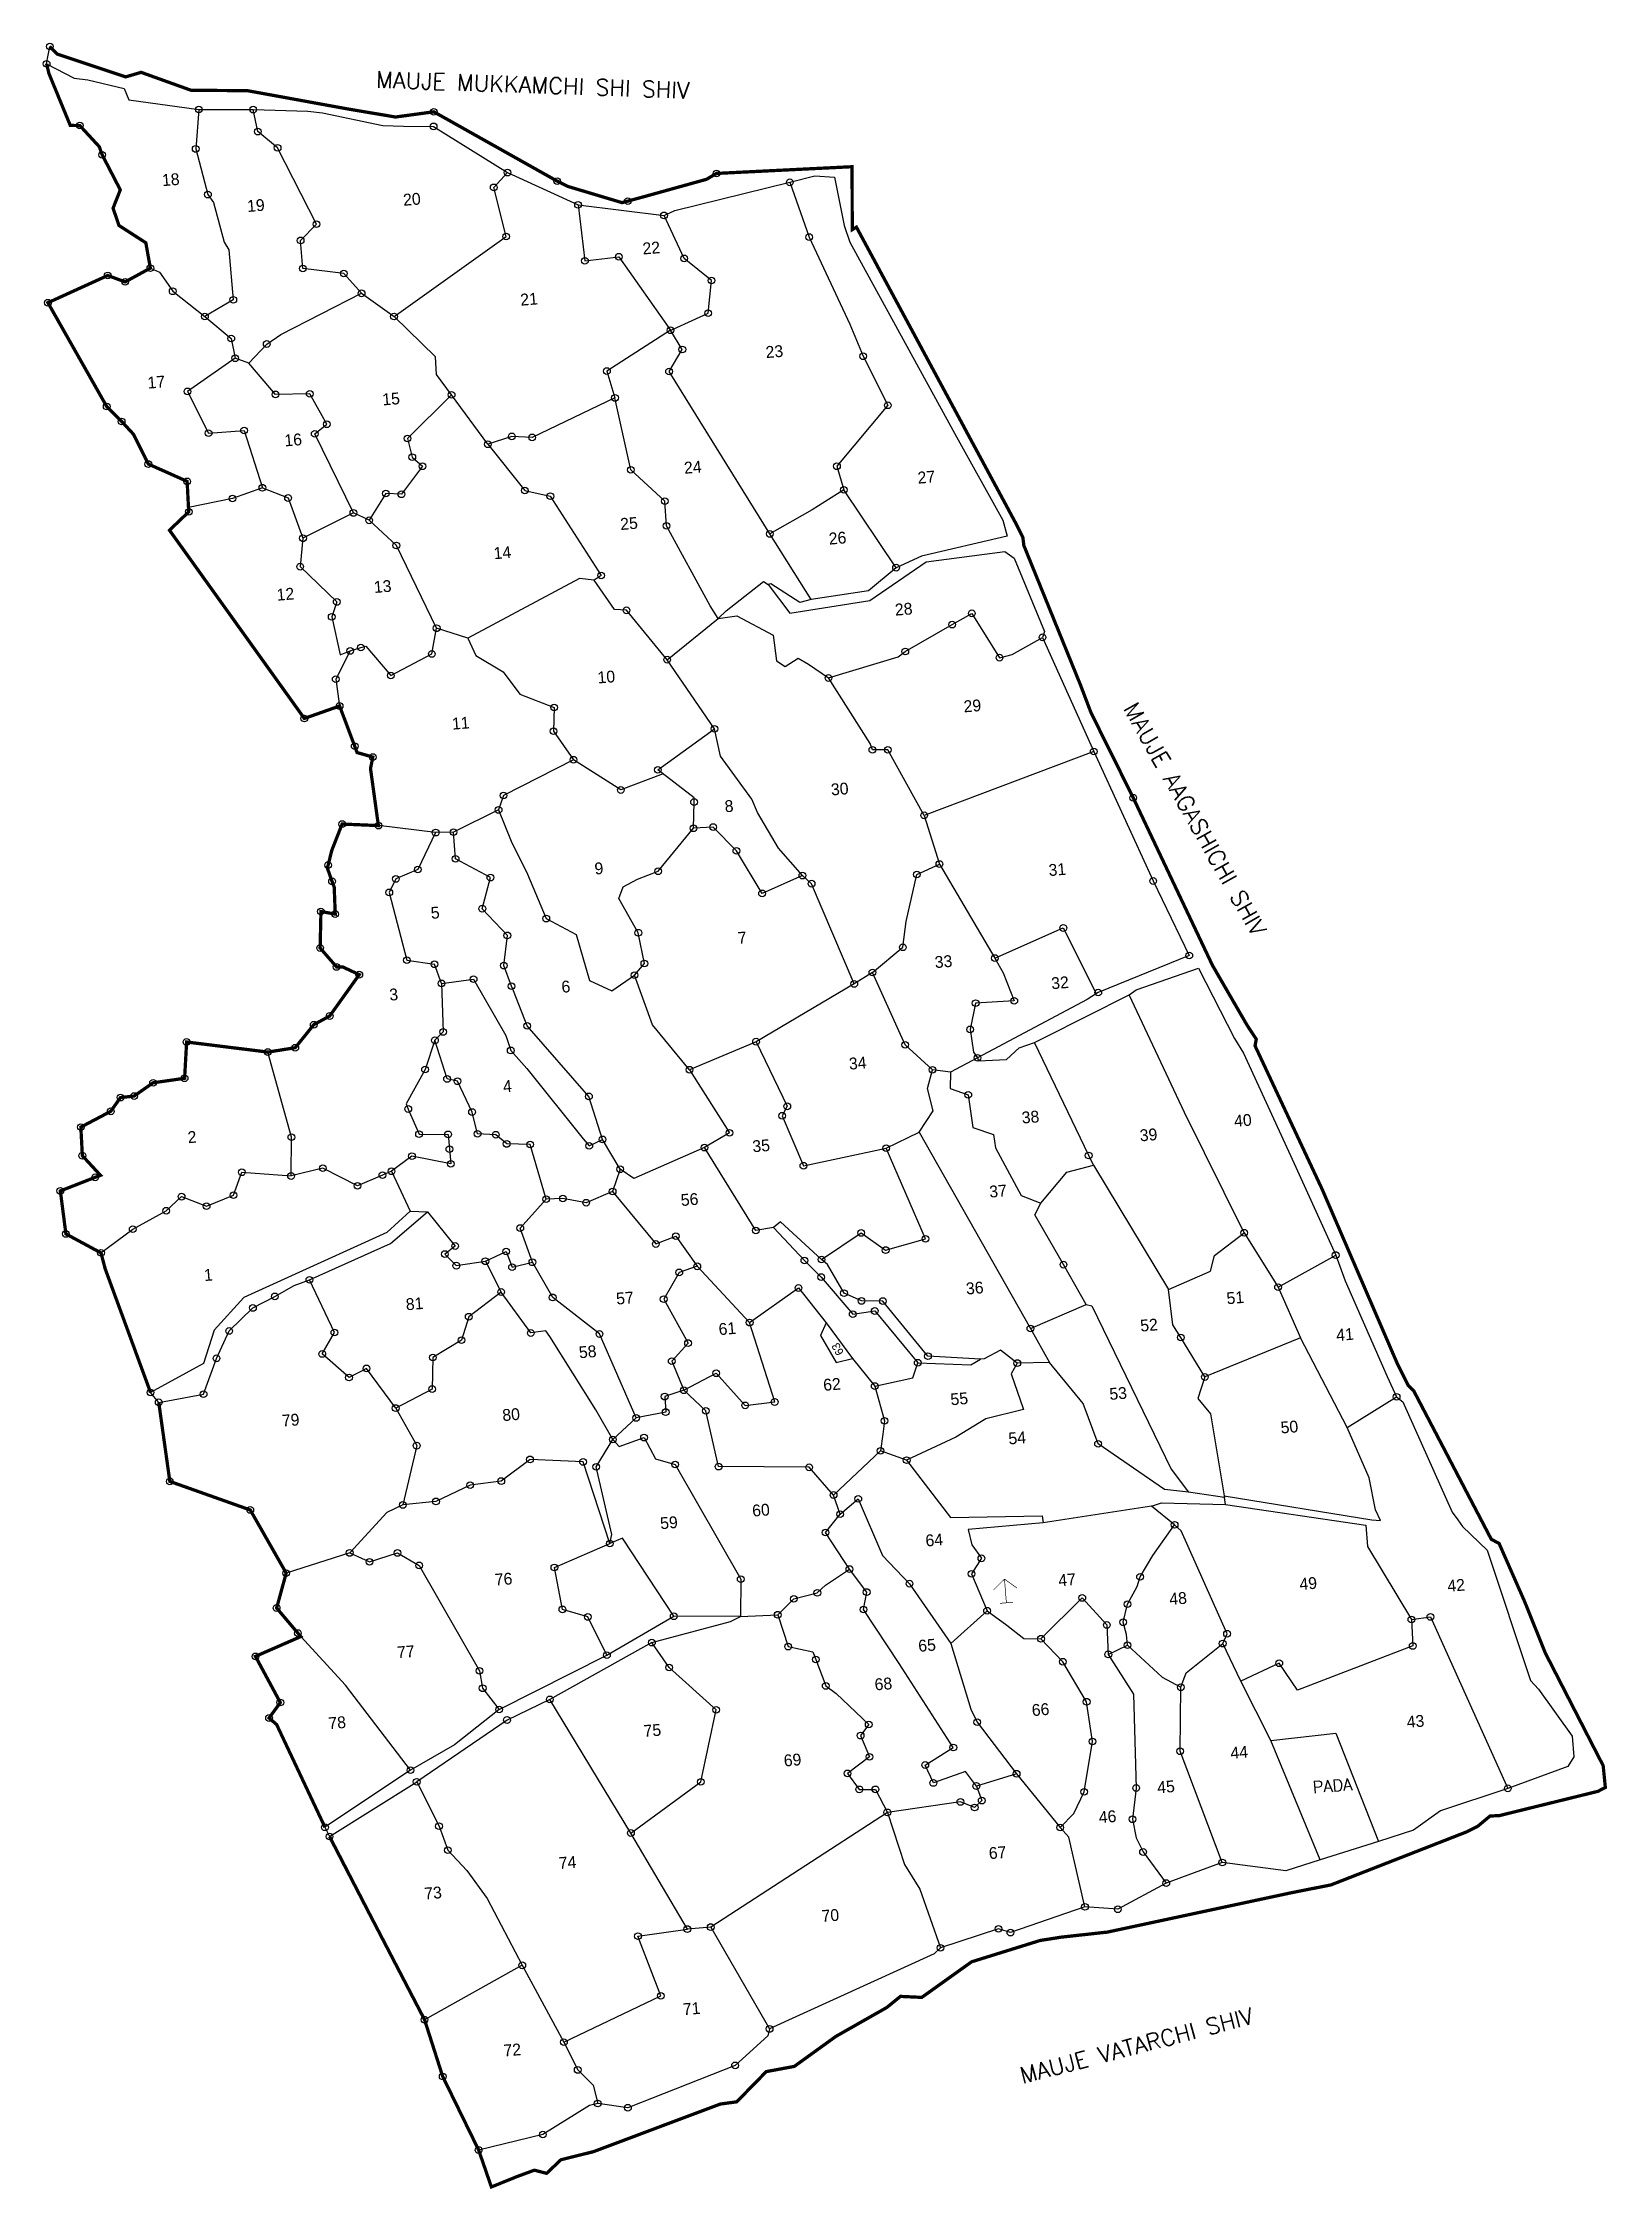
# Model space of a CAD drawing. Header units: metres. Extents: x 264622 to 265554, y 2151894 to 2153172.
import ezdxf

# ---------------------------------------------------------------- set-up
doc = ezdxf.new("R2010")
doc.units = ezdxf.units.M
doc.header["$LTSCALE"] = 0.3
for name, color, linetype in [('OFF', 1, 'Continuous'), ('POLY_PARCEL', 6, 'Continuous'), ('POLY_ROAD', 30, 'Continuous'), ('SYM_STONE', 1, 'Continuous'), ('SYM_TREE', 1, 'Continuous'), ('TEXT_MAPIN', 7, 'Continuous'), ('TEXT_MAPOUT', 7, 'Continuous'), ('TEXT_PARCEL', 7, 'Continuous'), ('V_BOUND_LINE', 7, 'Continuous')]:
    doc.layers.add(name, color=color, linetype=linetype)
doc.styles.get("Standard").update_dxf_attribs({"font": 'simplex.shx'})
doc.styles.add('TEXT_MAP', font='KRDEV050.TTF', dxfattribs={"height": 1.8})

# ---------------------------------------------------------------- blocks, each defined once
blk = doc.blocks.new('STONE')
at = {"layer": 'SYM_STONE'}
blk.add_circle((0, 0), 0.511, dxfattribs=at)
blk = doc.blocks.new('OTHERTREE')
at = {"const_width": 0.1}
for points in [[(0, 3.63), (-1.79, 2.11)], [(0, 3.63), (0, 0)], [(0, 3.63), (1.79, 2.11)], [(-1, 0), (1, 0)]]:
    blk.add_lwpolyline(points, dxfattribs=at)

msp = doc.modelspace()

# ---------------------------------------------------------------- linework, layer by layer
at = {"layer": 'OFF'}
for points in [[(264624.5, 2153159.9), (264626.4, 2153170.2)], [(264841, 2152476.6), (264851.4, 2152476.2)], [(264691.3, 2152362.7), (264686.4, 2152368.6)], [(264975.6, 2152353.4), (264961.7, 2152340.6)], [(264790.3, 2152109.6), (264793, 2152104.1)]]:
    msp.add_lwpolyline(points, dxfattribs=at)
at = {"layer": 'POLY_PARCEL'}
for points in [[(264715.2, 2153132.7), (264713.3, 2153109.2), (264720.6, 2153082), (264723.9, 2153077.3), (264730.3, 2153053.7), (264733.1, 2153049.1), (264735.7, 2153019.3), (264735.7, 2153019.3), (264718.8, 2153009.4)], [(264812.1, 2153023.2), (264801.5, 2153035), (264777.1, 2153038), (264775.8, 2153054.7), (264785.2, 2153064.4), (264762.1, 2153109.8), (264750.3, 2153119.5), (264747.5, 2153132.6)], [(264831.4, 2153009.4), (264898.2, 2153057), (264890.8, 2153086.3), (264899, 2153095.1)], [(265067.1, 2153089.3), (265078.6, 2153056.7), (265078.6, 2153056.7), (265102.9, 2153004.8), (265110.8, 2152985.7), (265125.5, 2152956.5), (265095.2, 2152920.2), (265099.3, 2152906.2)], [(264941, 2153075.9), (264945.1, 2153042.5), (264945.1, 2153042.5), (264965.3, 2153045), (264965.3, 2153045), (264996.1, 2153001.2)], [(264997.3, 2153001.7), (265018.5, 2153011.4), (265020.5, 2153030.8), (265004.2, 2153044), (265004.2, 2153044), (264992.2, 2153069.6)], [(264686.3, 2153038.2), (264686.3, 2153038.2), (264686.3, 2153038.2), (264691.7, 2153035.8)], [(264691.7, 2153035.8), (264699.6, 2153024.4), (264718.8, 2153009.4)], [(264745, 2152981.6), (264755.6, 2152993), (264764, 2152998.7), (264812.1, 2153023.2)], [(264812.1, 2153023.2), (264831.4, 2153009.4)], [(264718.8, 2153009.4), (264734.5, 2152996.3), (264736.8, 2152984.5)], [(264865.7, 2152962.7), (264856.8, 2152974.8), (264856.1, 2152985.3), (264831.4, 2153009.4), (264831.4, 2153009.4), (264831.4, 2153009.4)], [(264996.1, 2153001.2), (264958.2, 2152976.9), (264963, 2152960.9)], [(265055.2, 2152879.9), (264995.2, 2152976.6), (265003.1, 2152989.7), (265003.1, 2152989.7), (264996.1, 2153001.2)], [(264996.1, 2153001.2), (264997.3, 2153001.7)], [(264736.8, 2152984.5), (264708.4, 2152964.8), (264708.4, 2152964.8), (264721, 2152939.9), (264742.1, 2152941.5), (264753, 2152907.4)], [(264745, 2152981.6), (264736.8, 2152984.5)], [(264807.2, 2152892.4), (264784.2, 2152939.5), (264791.4, 2152945.2), (264781.2, 2152963.3), (264760.8, 2152963), (264745, 2152981.6)], [(264865.7, 2152962.7), (264865.7, 2152962.7), (264839.4, 2152936.7), (264842.3, 2152925.6), (264848.4, 2152920.2), (264835.8, 2152903.5), (264835.8, 2152903.5), (264826.5, 2152904), (264826.5, 2152904), (264826.5, 2152904), (264816.6, 2152888)], [(264887.3, 2152933.3), (264865.7, 2152962.7)], [(264963, 2152960.9), (264913.7, 2152937.4), (264901.6, 2152938), (264887.3, 2152933.3)], [(265024.5, 2152829.6), (265019.7, 2152837.1), (264993.7, 2152884.7), (264992.7, 2152899.4), (264972.4, 2152918.1), (264963, 2152960.9), (264963, 2152960.9)], [(264887.3, 2152933.3), (264909.3, 2152905.8), (264924.5, 2152902.4), (264954.8, 2152855.1), (264950.7, 2152852.4)], [(264753, 2152907.4), (264753, 2152907.4), (264735.2, 2152901), (264709, 2152895.7)], [(264753, 2152907.4), (264753, 2152907.4), (264768.3, 2152901.3), (264768.3, 2152901.3), (264777.2, 2152877.3)], [(265099.3, 2152906.2), (265080.4, 2152894.3), (265055.2, 2152879.9)], [(265130.4, 2152859.8), (265099.3, 2152906.2)], [(264807.2, 2152892.4), (264777.2, 2152877.3)], [(264816.6, 2152888), (264807.2, 2152892.4)], [(264856.8, 2152823.7), (264832.8, 2152873), (264816.6, 2152888)], [(264777.2, 2152877.3), (264775.5, 2152860.4), (264775.5, 2152860.4), (264797.3, 2152839.4), (264794.3, 2152830.5), (264799.3, 2152807.9), (264799.3, 2152807.9), (264805.3, 2152810.2)], [(265079.8, 2152840.8), (265055.2, 2152879.9), (265055.2, 2152879.9)], [(264950.7, 2152852.4), (264941.9, 2152853.3), (264875.4, 2152817.8)], [(264994.1, 2152805), (264969.9, 2152834.4), (264962.8, 2152834.8), (264950.7, 2152852.4)], [(265024.5, 2152829.6), (265029.3, 2152834.1), (265051.4, 2152851.6), (265054.2, 2152849.7)], [(264805.3, 2152810.2), (264811.7, 2152812.3), (264814.6, 2152813), (264829.5, 2152795.6), (264853.9, 2152808.4), (264856.8, 2152823.7), (264856.8, 2152823.7)], [(264875.4, 2152817.8), (264856.8, 2152823.7), (264856.8, 2152823.7)], [(264994.1, 2152805), (265024.5, 2152829.6)], [(265024.5, 2152829.6), (265035.5, 2152831.2), (265057.2, 2152819.7), (265059.1, 2152804.3), (265064.4, 2152801), (265072, 2152805.9), (265078.2, 2152802.4), (265090.2, 2152794.1)], [(265090.2, 2152794.1), (265131.7, 2152806.7), (265135.9, 2152809.9), (265163.8, 2152825.9), (265175.5, 2152832.6), (265192, 2152806.2), (265199.5, 2152808), (265217.6, 2152818.3)], [(264805.3, 2152810.2), (264805.3, 2152810.2), (264796.7, 2152793.4), (264799, 2152777.4)], [(264875.4, 2152817.8), (264880.1, 2152807.4), (264896.4, 2152797.8), (264896.4, 2152797.8), (264896.4, 2152797.8), (264906.3, 2152784.5), (264926.8, 2152776.5), (264926.4, 2152762.4), (264938.3, 2152745.4)], [(265022.3, 2152763.8), (264994.1, 2152805)], [(265147.1, 2152712.3), (265125.5, 2152751.3), (265116.3, 2152751.3), (265114.9, 2152755.1), (265090.2, 2152794.1)], [(264988.5, 2152739.4), (264988.5, 2152739.4), (265022.3, 2152763.8)], [(265074.6, 2152676.4), (265060.4, 2152692.8), (265047.8, 2152714), (265044.6, 2152722), (265025.8, 2152747.6), (265022.3, 2152763.8)], [(264938.3, 2152745.4), (264896.6, 2152724.1), (264893.7, 2152715.5)], [(264991.7, 2152737), (264966.5, 2152727.4), (264938.3, 2152745.4), (264938.3, 2152745.4)], [(265248.1, 2152750.3), (265147.1, 2152712.3)], [(265009.8, 2152704.6), (265010.1, 2152720.2), (265010.1, 2152722.7), (264988.5, 2152739.4)], [(264856.2, 2152702), (264822.1, 2152706.2)], [(264893.7, 2152715.5), (264866.8, 2152702.3)], [(264893.7, 2152715.5), (264893.7, 2152715.5), (264893.7, 2152715.5), (264901.2, 2152696.9)], [(265147.1, 2152712.3), (265156.2, 2152683.3)], [(264856.2, 2152702), (264845.6, 2152680), (264832.5, 2152674.4), (264828.6, 2152666.4), (264839, 2152626), (264855.5, 2152623.6)], [(264866.8, 2152702.3), (264856.2, 2152702)], [(264955.6, 2152519.3), (264947.5, 2152544.9), (264910.7, 2152586.9), (264902.5, 2152607.7), (264901.4, 2152610.6), (264896.8, 2152622.8), (264898.9, 2152640.8), (264884, 2152656.7), (264888.8, 2152675.2), (264868.1, 2152686.4), (264866.8, 2152702.3)], [(264901.2, 2152696.9), (264911, 2152677.3)], [(264974.6, 2152617.1), (264980.5, 2152624.1), (264976.9, 2152642.4), (264965.2, 2152662.8), (264967.8, 2152669.7), (264976.4, 2152674.3), (264988.7, 2152679), (265009.8, 2152704.6)], [(265074.6, 2152676.4), (265074.6, 2152676.4), (265050.6, 2152665.8), (265035.3, 2152691.2), (265021.5, 2152705.3), (265009.8, 2152704.6)], [(265116.3, 2152618.7), (265134.4, 2152633.7), (265136.5, 2152649.1), (265142.8, 2152677.1), (265156.2, 2152683.3)], [(265156.2, 2152683.3), (265189.2, 2152627.3)], [(264911, 2152677.3), (264922.1, 2152650.8), (264939.9, 2152641.3), (264947.8, 2152614), (264961.2, 2152607.8), (264974.6, 2152617.1)], [(265105.5, 2152611.9), (265080.1, 2152671.6), (265074.6, 2152676.4)], [(265189.2, 2152627.3), (265230, 2152645.2), (265249.6, 2152606.2), (265249.7, 2152606.1)], [(264859.7, 2152612.2), (264855.5, 2152623.6)], [(265007.4, 2152560.8), (264985.4, 2152587.6), (264974.6, 2152617.1)], [(265116.3, 2152618.7), (265116.3, 2152618.7), (265105.5, 2152611.9)], [(265152.1, 2152560.7), (265135.8, 2152575.6), (265116.3, 2152618.7)], [(265116.3, 2152618.7), (265116.3, 2152618.7)], [(265189.2, 2152627.3), (265194.1, 2152618.4), (265200.8, 2152601.8), (265177.8, 2152600.4), (265174.5, 2152584.8), (265176.5, 2152571.2), (265178.9, 2152567.9)], [(264859.7, 2152612.2), (264860.7, 2152583.3), (264855.8, 2152578.3)], [(264859.7, 2152612.2), (264878.8, 2152614.7), (264898, 2152581.2), (264900.9, 2152572.3), (264910.6, 2152561.6), (264944, 2152519.7), (264947.7, 2152515.5), (264955.6, 2152519.3)], [(265105.5, 2152611.9), (265105.5, 2152611.9), (265047, 2152577.5)], [(265337.7, 2152463.7), (265302.1, 2152535.4), (265269.2, 2152605.3)], [(264855.8, 2152578.3), (264849.9, 2152560.9), (264838.6, 2152540.4), (264839.9, 2152537.4), (264846.3, 2152522.4), (264863.6, 2152522.3), (264864.4, 2152513.5), (264865.2, 2152504.7), (264842.1, 2152509.3), (264829.9, 2152500.3)], [(264922, 2152483.7), (264912.5, 2152516.3), (264912.5, 2152516.3), (264898.5, 2152516.6), (264892, 2152522.1), (264881.2, 2152522.6), (264877.9, 2152535.6), (264877.9, 2152535.6), (264869.2, 2152553.9), (264863, 2152555.3), (264855.8, 2152578.3)], [(264770.1, 2152497.5), (264770.3, 2152520.6), (264756.3, 2152571.3)], [(265047, 2152577.5), (265047, 2152577.5), (265007.4, 2152560.8)], [(265047, 2152577.5), (265047, 2152577.5), (265065.6, 2152539), (265062.6, 2152533.4), (265075.2, 2152503.6), (265124.5, 2152514.1)], [(265178.9, 2152567.9), (265162.9, 2152559.4)], [(265247.9, 2152504), (265245.1, 2152509.7), (265212.9, 2152577.1)], [(265007.4, 2152560.8), (265031.2, 2152523.2), (265016.3, 2152514.4)], [(265144.2, 2152523.6), (265152.4, 2152536.4), (265149.2, 2152549.7), (265152.1, 2152560.7)], [(265162.9, 2152559.4), (265152.1, 2152560.7)], [(265162.9, 2152559.4), (265162.7, 2152549.7), (265173.4, 2152545.8), (265176.1, 2152526.3), (265188.4, 2152522.3), (265189.7, 2152514.2), (265189.7, 2152514.2), (265204.9, 2152485.9), (265216.7, 2152481.3)], [(264966.1, 2152501.5), (264955.6, 2152519.3), (264955.6, 2152519.3), (264955.6, 2152519.3)], [(265016.3, 2152514.4), (264974.2, 2152496.1), (264966.1, 2152501.5)], [(265057.4, 2152466.9), (265046.9, 2152465), (265016.3, 2152514.4)], [(265086, 2152447.8), (265109.6, 2152463.6), (265124.2, 2152453.4), (265124.2, 2152453.4), (265147.9, 2152460.1), (265124.5, 2152514.1)], [(265124.5, 2152514.1), (265124.5, 2152514.1), (265144.2, 2152523.6)], [(265144.2, 2152523.6), (265144.2, 2152523.6), (265210.4, 2152406.7), (265210.4, 2152406.7)], [(264829.9, 2152500.3), (264824.5, 2152498), (264809.7, 2152491.6), (264789, 2152502.2), (264770.1, 2152497.5)], [(264966.1, 2152501.5), (264961.6, 2152488.3)], [(265216.7, 2152481.3), (265232.1, 2152499.8), (265247.9, 2152504)], [(265247.9, 2152504), (265292.6, 2152430), (265292.6, 2152430), (265292.6, 2152430)], [(264656.9, 2152451.7), (264675.8, 2152465.8), (264695.7, 2152476.8), (264704.9, 2152485.2), (264719.8, 2152479.5), (264735.8, 2152486.1), (264740.8, 2152499.7), (264770.1, 2152497.5)], [(264829.9, 2152500.3), (264841, 2152476.6)], [(264961.6, 2152488.3), (264945.8, 2152481.6), (264931.9, 2152484.1), (264922, 2152483.7)], [(264961.6, 2152488.3), (264987.3, 2152457), (264999.2, 2152461.7), (265012, 2152443.7)], [(264851.4, 2152476.2), (264867.8, 2152455.8), (264861.7, 2152451), (264868.5, 2152444.1), (264885.8, 2152446.7), (264885.8, 2152446.7)], [(264913.8, 2152446.1), (264906.6, 2152466.5), (264922, 2152483.7), (264922, 2152483.7)], [(265243.7, 2152421), (265230.1, 2152444.7), (265213.1, 2152474.4), (265216.7, 2152481.3)], [(265292.6, 2152430), (265317.7, 2152440.9), (265320.1, 2152450.1), (265337.7, 2152463.7)], [(265337.7, 2152463.7), (265337.7, 2152463.7), (265357.9, 2152431.3)], [(264885.8, 2152446.7), (264898.2, 2152452.5), (264898.2, 2152452.5), (264901.7, 2152443.2), (264913.8, 2152446.1)], [(265357.9, 2152431.3), (265392.2, 2152450.4)], [(264885.8, 2152446.7), (264885.8, 2152446.7), (264895.2, 2152428.4)], [(264975.6, 2152353.4), (264953.8, 2152403.4), (264925.9, 2152425.2), (264913.8, 2152446.1)], [(265012, 2152443.7), (265012, 2152443.7), (265001.3, 2152440.1), (264992, 2152424.1), (265006.5, 2152398), (264996.8, 2152387.2), (265004, 2152369.9), (265004, 2152369.9)], [(265043.2, 2152410.2), (265043.2, 2152410.2), (265012, 2152443.7)], [(264832.4, 2152359.3), (264815, 2152382.9), (264804.6, 2152377.5), (264788.7, 2152391.5), (264788.7, 2152391.5), (264795.9, 2152404.3), (264781, 2152435.7)], [(264895.2, 2152428.4), (264875.9, 2152413.7), (264871.6, 2152399.7), (264854.5, 2152389.4), (264854.1, 2152370.6), (264832.4, 2152359.3)], [(264961.7, 2152340.6), (264951.6, 2152358.2), (264924.3, 2152401.9), (264921.8, 2152405.3), (264912.9, 2152404), (264895.2, 2152428.4)], [(265043.2, 2152410.2), (265072.3, 2152430.8), (265072.3, 2152430.8), (265088.7, 2152410)], [(265314.3, 2152377.8), (265300, 2152401.3), (265295.3, 2152408.9), (265292.6, 2152430), (265292.6, 2152430)], [(265357.9, 2152431.3), (265371.3, 2152401.2)], [(265210.4, 2152406.7), (265243.7, 2152421)], [(265243.7, 2152421), (265247, 2152420.2), (265294.3, 2152322.8), (265304.6, 2152309.1)], [(265004, 2152369.9), (265023.3, 2152380), (265040.5, 2152360.9), (265058.1, 2152362.9), (265043.2, 2152410.2)], [(265088.7, 2152410), (265085.3, 2152402.6), (265085.3, 2152402.6), (265094.8, 2152386.5), (265104.4, 2152388.9), (265104.4, 2152388.9)], [(265088.7, 2152410), (265104.4, 2152388.9)], [(265210.4, 2152406.7), (265221.8, 2152386.5)], [(265371.3, 2152401.2), (265314.3, 2152377.8)], [(265399, 2152347.7), (265371.3, 2152401.2), (265371.3, 2152401.2), (265371.3, 2152401.2)], [(265104.4, 2152388.9), (265117.7, 2152372.4)], [(265117.7, 2152372.4), (265140.4, 2152377.2), (265143.3, 2152386.3)], [(265202.6, 2152386.1), (265198.9, 2152379.6), (265198.9, 2152379.6), (265206.2, 2152358.4), (265183.8, 2152352.9), (265166, 2152341.9), (265136.7, 2152328.3), (265136.7, 2152328.3)], [(265202.6, 2152386.1), (265192.5, 2152393.7), (265182.8, 2152388.7), (265180.6, 2152388.5)], [(265221.8, 2152386.5), (265202.6, 2152386.1)], [(265304.6, 2152309.1), (265290.2, 2152310.8), (265250.7, 2152338), (265241.9, 2152362), (265221.8, 2152386.5)], [(265314.3, 2152377.8), (265310.2, 2152364.9), (265317.6, 2152355.9), (265325.7, 2152307.1)], [(265004, 2152369.9), (264992.6, 2152366.1), (264993.2, 2152356.9), (264975.6, 2152353.4)], [(265093.2, 2152307.5), (265078.6, 2152324), (265024.7, 2152324.4), (265017.1, 2152357.6), (265004, 2152369.9)], [(265117.7, 2152372.4), (265123.5, 2152351.7), (265122.6, 2152343.7), (265121.1, 2152333.8)], [(265399, 2152347.7), (265428.5, 2152366)], [(264832.4, 2152359.3), (264844.9, 2152336.9), (264844.9, 2152336.9), (264836.7, 2152301.6), (264836.7, 2152301.6)], [(265325.7, 2152307.1), (265413.8, 2152292.7), (265418.8, 2152292.3), (265416, 2152298.6), (265412.1, 2152317.7), (265399, 2152347.7)], [(264959.9, 2152278.6), (264961.1, 2152283.9), (264951.8, 2152324.3), (264951.8, 2152324.3), (264961.7, 2152340.6)], [(264961.7, 2152340.6), (264965.5, 2152336.3), (264980.3, 2152341.7), (264987.1, 2152329.1), (264998.8, 2152325.7), (265037.9, 2152257.4), (265037.8, 2152235.1)], [(264959.9, 2152278.6), (264944, 2152327.2), (264912.4, 2152328.7), (264895.3, 2152315.8), (264876.8, 2152313.4), (264856.4, 2152303.7), (264836.7, 2152301.6)], [(265121.1, 2152333.8), (265093.2, 2152307.5)], [(265136.7, 2152328.3), (265136.7, 2152328.3), (265121.1, 2152333.8)], [(265136.7, 2152328.3), (265162.9, 2152294.2), (265217.4, 2152295.2), (265218, 2152290.9)], [(264836.7, 2152301.6), (264827.2, 2152297.1), (264805, 2152273)], [(265097.1, 2152296.1), (265093.2, 2152307.5)], [(265097.1, 2152296.1), (265107.9, 2152305.2), (265107.9, 2152305.2), (265122.4, 2152271.5), (265138.4, 2152254.7), (265163.1, 2152219.1), (265163.1, 2152219.1)], [(265282.6, 2152300.8), (265218, 2152290.9)], [(265282.6, 2152300.8), (265288.4, 2152302.9), (265326.5, 2152301.8)], [(265296.3, 2152289.7), (265282.6, 2152300.8)], [(265325.9, 2152306.1), (265304.6, 2152309.1), (265304.6, 2152309.1)], [(265325.7, 2152307.1), (265325.9, 2152306.1)], [(265326.5, 2152301.8), (265325.9, 2152306.1)], [(265326.5, 2152301.8), (265410.1, 2152289.6), (265411.1, 2152276.9), (265437.3, 2152233.4)], [(265102.6, 2152263.4), (265088.4, 2152285.2), (265097.1, 2152296.1)], [(265218, 2152290.9), (265173.4, 2152287), (265175.5, 2152277.9), (265181.2, 2152269.8), (265175.3, 2152260.6), (265184.6, 2152238.6)], [(265273.9, 2152253.1), (265275.7, 2152258.8), (265283.4, 2152271.4), (265296.3, 2152289.7)], [(265324.9, 2152219), (265327.5, 2152224.9), (265300.1, 2152286.2), (265296.3, 2152289.7)], [(264805, 2152273), (264767.2, 2152261)], [(264805, 2152273), (264805, 2152273), (264816.8, 2152267.7), (264833.5, 2152273), (264846.4, 2152265.6), (264846.4, 2152265.6), (264882.3, 2152202.8), (264884.2, 2152192.4), (264894, 2152179.8)], [(264958.2, 2152212.1), (264946.8, 2152234.9), (264931.7, 2152239.4), (264931.7, 2152239.4), (264926.9, 2152264.3), (264926.9, 2152264.3), (264959.9, 2152278.6)], [(264998, 2152235.3), (264967.5, 2152281.8), (264959.9, 2152278.6)], [(265059.9, 2152236.2), (265069.5, 2152245.7), (265083.5, 2152249.2), (265088.3, 2152253.9), (265102.6, 2152263.4)], [(265178.2, 2152134.2), (265171.7, 2152142.9), (265152.6, 2152136), (265147.8, 2152146.7), (265164.5, 2152157.1), (265132.2, 2152207.1), (265111, 2152239.3), (265112.9, 2152249.7), (265102.6, 2152263.4)], [(265216.7, 2152221.9), (265241.3, 2152246.2), (265255.9, 2152230.1), (265256.8, 2152212.6)], [(265268.2, 2152218.1), (265267.6, 2152224.4), (265265.6, 2152231.7), (265268.2, 2152242.5), (265273.9, 2152253.1)], [(265037.8, 2152235.1), (265059.9, 2152236.2)], [(265059.9, 2152236.2), (265066.1, 2152217.2), (265080.9, 2152214.1), (265082.6, 2152209.5), (265088.5, 2152193.8), (265094.7, 2152189.2), (265114.1, 2152170.8), (265109.3, 2152164.2), (265114.6, 2152151.6), (265101.5, 2152141.7), (265108.5, 2152132.2), (265118.1, 2152132.2), (265125.2, 2152118.5)], [(265184.6, 2152238.6), (265163.1, 2152219.1)], [(265184.6, 2152238.6), (265196.3, 2152230), (265206.5, 2152222.1), (265216.7, 2152221.9), (265216.7, 2152221.9)], [(265437.3, 2152233.4), (265438.1, 2152217.6), (265438.1, 2152217.6), (265438.1, 2152217.6), (265369.4, 2152191.3), (265358.6, 2152207.3), (265335.8, 2152196.7)], [(265437.3, 2152233.4), (265437.3, 2152233.4), (265448.6, 2152234.9), (265494.7, 2152132.8)], [(264841.2, 2152143.6), (264802.5, 2152194.2), (264775.9, 2152223.2)], [(265228.1, 2152109.5), (265236.2, 2152117.9), (265242.4, 2152130.7), (265242.4, 2152130.7), (265242.4, 2152130.7), (265247.4, 2152160.7), (265243.9, 2152184.4), (265229.7, 2152208.2), (265216.7, 2152221.9), (265216.7, 2152221.9)], [(264972.5, 2152106.2), (265014.1, 2152136.7), (265023.3, 2152179.6), (264995.3, 2152204.8), (264985, 2152219.6)], [(265163.1, 2152219.1), (265175, 2152180), (265178.7, 2152172.2), (265202.2, 2152141.5)], [(265256.8, 2152212.6), (265268.2, 2152218.1)], [(265256.8, 2152212.6), (265271.8, 2152188.9), (265273.4, 2152133), (265271.2, 2152114.4), (265273.4, 2152103.4), (265277.5, 2152094.9), (265291.3, 2152076.4)], [(265268.2, 2152218.1), (265268.2, 2152218.1), (265268.2, 2152218.1), (265288.8, 2152199.1)], [(265300, 2152193), (265303.2, 2152201.6), (265324.9, 2152219)], [(265335.8, 2152196.7), (265324.9, 2152219)], [(265288.8, 2152199.1), (265300, 2152193), (265300, 2152193), (265300, 2152193)], [(265353.6, 2152161.2), (265335.8, 2152196.7)], [(264972.5, 2152106.2), (264924.2, 2152185.8)], [(265324.7, 2152088.6), (265299.6, 2152154.9), (265300, 2152193), (265300, 2152193)], [(265353.6, 2152161.2), (265392.2, 2152165.7), (265417.8, 2152101.1)], [(265382.9, 2152090.3), (265353.6, 2152161.2)], [(264844.9, 2152136.7), (264858.2, 2152110.3), (264863.5, 2152096), (264874.7, 2152083.8), (264886.8, 2152067.2), (264907.8, 2152027.4)], [(265178.2, 2152134.2), (265181.4, 2152125.5), (265177.2, 2152121.4), (265168.7, 2152124.7), (265168.7, 2152124.7), (265168.7, 2152124.7), (265125.2, 2152118.5)], [(265202.2, 2152141.5), (265178.2, 2152134.2)], [(265202.2, 2152141.5), (265228.1, 2152109.5)], [(265125.2, 2152118.5), (265020, 2152050.2)], [(265125.2, 2152118.5), (265125.2, 2152118.5), (265135.5, 2152087.4), (265144.6, 2152072.8), (265156.9, 2152037.8), (265156.9, 2152037.8)], [(265006.1, 2152049), (264972.5, 2152106.2)], [(265242.9, 2152062.2), (265233.3, 2152103.8), (265233.3, 2152103.8), (265233.3, 2152103.8), (265228.1, 2152109.5)], [(264932.6, 2151981.6), (264990.3, 2152009.2), (264976.7, 2152044.8), (265006.1, 2152049)], [(265020, 2152050.2), (265006.1, 2152049)], [(265020, 2152050.2), (265020, 2152050.2), (265055.1, 2151989.5), (265055.1, 2151989.5)], [(264907.8, 2152027.4), (264849.6, 2151995)], [(264907.8, 2152027.4), (264907.8, 2152027.4), (264932.6, 2151981.6)], [(264932.6, 2151981.6), (264940.8, 2151965.1), (264950, 2151956.1), (264952.7, 2151945.1)]]:
    msp.add_lwpolyline(points, dxfattribs=at)
at = {"layer": 'POLY_ROAD'}
for points in [[(264624.5, 2153159.9), (264641, 2153151.4), (264649, 2153150.3), (264670.7, 2153145.1), (264673.4, 2153138.5), (264715.2, 2153132.7)], [(264715.2, 2153132.7), (264747.5, 2153132.6)], [(264747.5, 2153132.6), (264780, 2153131.7), (264788.9, 2153130.7), (264824.7, 2153123.2), (264837, 2153122.7), (264855, 2153122.6), (264899, 2153095.1)], [(264899, 2153095.1), (264899, 2153095.1), (264899, 2153095.1), (264941, 2153075.9)], [(264992.2, 2153069.6), (264998.7, 2153072.6), (265067.1, 2153089.3)], [(265067.1, 2153089.3), (265082, 2153093.2), (265093.7, 2153092.4), (265099.5, 2153063.5), (265102.8, 2153053.6), (265166.4, 2152937.8), (265193.9, 2152888.1), (265196.6, 2152878.6), (265145.6, 2152866.7), (265130.4, 2152859.8)], [(264941, 2153075.9), (264941, 2153075.9), (264992.2, 2153069.6)], [(265054.2, 2152849.7), (265067.2, 2152832.7), (265114.8, 2152840.3), (265148.3, 2152863.3), (265195.1, 2152869.5), (265200.7, 2152865.5), (265218.8, 2152821.7), (265217.6, 2152818.3)], [(265130.4, 2152859.8), (265113.9, 2152846.1), (265079.8, 2152840.8)], [(265079.8, 2152840.8), (265073.1, 2152839.1), (265055.9, 2152850.1), (265054.2, 2152849.7)], [(265217.6, 2152818.3), (265248.1, 2152750.3)], [(265248.1, 2152750.3), (265283.5, 2152673.2), (265305, 2152628.8), (265250.8, 2152606.8), (265249.7, 2152606.1)], [(265269.2, 2152605.3), (265273.4, 2152608.3), (265310.5, 2152621.3), (265332, 2152579.3), (265337.4, 2152570.7), (265367.5, 2152504.9), (265392.2, 2152450.4)], [(265249.7, 2152606.1), (265244.2, 2152602.6), (265178.9, 2152567.9)], [(265212.9, 2152577.1), (265218.8, 2152580), (265269.2, 2152605.3)], [(265178.9, 2152567.9), (265179.4, 2152566), (265196.1, 2152566.8), (265203.7, 2152573.9), (265212.9, 2152577.1)], [(264841, 2152476.6), (264827.1, 2152463.9), (264742, 2152425.2), (264724.3, 2152405.6), (264717.9, 2152385.9), (264686.4, 2152368.6)], [(264781, 2152435.7), (264829.3, 2152457.3), (264851.4, 2152476.2)], [(265086, 2152447.8), (265061.6, 2152470.2), (265057.4, 2152466.9)], [(265057.4, 2152466.9), (265075.8, 2152447.2), (265085.8, 2152437.3), (265104.6, 2152415.2), (265117.7, 2152417.1), (265143.3, 2152386.3)], [(265392.2, 2152450.4), (265397.9, 2152435), (265422.8, 2152378.1), (265428.5, 2152366)], [(265180.6, 2152388.5), (265149.4, 2152390.2), (265122.5, 2152423), (265109.8, 2152423.1), (265099.4, 2152427.7), (265089.6, 2152444.7), (265086, 2152447.8)], [(264691.3, 2152362.7), (264718, 2152367.6), (264718, 2152367.6), (264725.7, 2152388.9), (264733.2, 2152405.2), (264747.4, 2152418.9), (264760.4, 2152425.8), (264772, 2152432.2), (264781, 2152435.7)], [(265143.3, 2152386.3), (265174.9, 2152385.1), (265180.6, 2152388.5)], [(265428.5, 2152366), (265432.2, 2152363), (265461.5, 2152297.3), (265464.9, 2152292.7), (265467.7, 2152288.7), (265482.4, 2152274.7), (265508.3, 2152197.1), (265512.9, 2152191.8), (265533, 2152163.9), (265534, 2152151.6), (265530.5, 2152145.9), (265494.7, 2152132.8)], [(264958.2, 2152212.1), (264998, 2152235.3)], [(264985, 2152219.6), (265031.7, 2152232.1), (265037.8, 2152235.1)], [(265037.8, 2152235.1), (264998, 2152235.3)], [(264894, 2152179.8), (264958.2, 2152212.1)], [(264985, 2152219.6), (264924.2, 2152185.8)], [(264924.2, 2152185.8), (264898.7, 2152173.5), (264844.9, 2152136.7)], [(264894, 2152179.8), (264867.4, 2152158.8), (264841.2, 2152143.6)], [(264841.2, 2152143.6), (264841.2, 2152143.6), (264790.3, 2152109.6)], [(264793, 2152104.1), (264844.9, 2152136.7)], [(265494.7, 2152132.8), (265454.6, 2152119.4), (265438.5, 2152107.9), (265417.8, 2152101.1)], [(265417.8, 2152101.1), (265382.9, 2152090.3)], [(265324.7, 2152088.6), (265291.3, 2152076.4)], [(265382.9, 2152090.3), (265362.5, 2152083.7), (265324.7, 2152088.6)], [(265291.3, 2152076.4), (265291.3, 2152076.4), (265262.5, 2152060.8), (265242.9, 2152062.2)], [(265242.9, 2152062.2), (265198.5, 2152046.9), (265196.6, 2152047.5), (265191.4, 2152049.1), (265156.9, 2152037.8), (265156.9, 2152037.8)], [(265156.9, 2152037.8), (265153, 2152034.3), (265055.1, 2151989.5), (265055.1, 2151989.5)], [(265055.1, 2151989.5), (265054.1, 2151985.5), (265034.5, 2151967.8), (264970.7, 2151942.6), (264952.7, 2151945.1)], [(264952.7, 2151945.1), (264947.8, 2151944), (264920, 2151926.6), (264881.8, 2151917.4)]]:
    msp.add_lwpolyline(points, dxfattribs=at)
at = {"layer": 'V_BOUND_LINE'}
for points in [[(264626.4, 2153170.2, 1.95, 1.95, 0), (264631, 2153165.6, 1.95, 1.95, 0), (264671.6, 2153152.1, 1.95, 1.95, 0), (264680.8, 2153154.8, 1.95, 1.95, 0), (264710.6, 2153144.1, 1.95, 1.95, 0), (264744, 2153143.9, 1.95, 1.95, 0), (264804.4, 2153132.9, 1.95, 1.95, 0), (264832.3, 2153128.2, 1.95, 1.95, 0), (264855.1, 2153131.3, 1.95, 1.95, 0), (264928.6, 2153090, 1.95, 1.95, 0), (264934.8, 2153086.9, 1.95, 1.95, 0), (264967.2, 2153077.2, 1.95, 1.95, 0), (264970.6, 2153078.1, 1.95, 1.95, 0), (264981.2, 2153081, 1.95, 1.95, 0), (265017.5, 2153091.1, 1.95, 1.95, 0), (265023.5, 2153094.6, 1.95, 1.95, 0), (265104.2, 2153098.6, 1.95, 1.95, 0), (265104.3, 2153061.1, 1.95, 1.95, 0), (265106.8, 2153062.6, 1.95, 1.95, 0), (265202.1, 2152885.5, 1.95, 1.95, 0), (265205.9, 2152877.9, 1.95, 1.95, 0), (265206.5, 2152873, 1.95, 1.95, 0), (265240.2, 2152790, 1.95, 1.95, 0), (265246.5, 2152773.4, 1.95, 1.95, 0), (265271.6, 2152722.8, 1.95, 1.95, 0), (265318.8, 2152623, 1.95, 1.95, 0), (265339.5, 2152587.2, 1.95, 1.95, 0), (265344.9, 2152579, 1.95, 1.95, 0), (265344.2, 2152575, 1.95, 1.95, 0), (265384.1, 2152489.7, 1.95, 1.95, 0), (265429.1, 2152385.3, 1.95, 1.95, 0), (265435.4, 2152372.7, 1.95, 1.95, 0), (265438.6, 2152369.7, 1.95, 1.95, 0), (265484.9, 2152281.1, 1.95, 1.95, 0), (265489.5, 2152278.7, 1.95, 1.95, 0), (265504.7, 2152244.1, 1.95, 1.95, 0), (265517.1, 2152213.3, 1.95, 1.95, 0), (265551.5, 2152146.3, 1.95, 1.95, 0), (265552.8, 2152133.3, 1.95, 1.95, 0), (265548.3, 2152131, 1.95, 1.95, 0), (265489.8, 2152116.6, 1.95, 1.95, 0), (265484.1, 2152116.3, 1.95, 1.95, 0), (265476.9, 2152110.3, 1.95, 1.95, 0), (265470.5, 2152107, 1.95, 1.95, 0), (265389.4, 2152075.3, 1.95, 1.95, 0), (265365.7, 2152070.6, 1.95, 1.95, 0), (265256.3, 2152047.2, 1.95, 1.95, 0), (265228.9, 2152044.2, 1.95, 1.95, 0), (265216.2, 2152042.2, 1.95, 1.95, 0), (265175.4, 2152029.5, 1.95, 1.95, 0), (265145.7, 2152008.3, 1.95, 1.95, 0), (265133, 2152008.9, 1.95, 1.95, 0), (265124.9, 2152002.3, 1.95, 1.95, 0), (265094.6, 2151985.1, 1.95, 1.95, 0), (265069.8, 2151967.2, 1.95, 1.95, 0), (265053.1, 2151964.1, 1.95, 1.95, 0), (265035.5, 2151946.1, 1.95, 1.95, 0), (265025.8, 2151944.8, 1.95, 1.95, 0), (264950.1, 2151916.4, 1.95, 1.95, 0), (264930.8, 2151911.6, 1.95, 1.95, 0), (264922.3, 2151903.5, 1.95, 1.95, 0), (264915, 2151905.4, 1.95, 1.95, 0), (264904.7, 2151901.6, 1.95, 1.95, 0), (264889.4, 2151895.4, 1.95, 1.95, 0), (264881.8, 2151917.4, 1.95, 1.95, 0), (264860.4, 2151961.2, 1.95, 1.95, 0), (264849.6, 2151995, 1.95, 1.95, 0), (264817, 2152057.7, 1.95, 1.95, 0), (264793, 2152104.1, 0, 0, 0)], [(264686.4, 2152368.6, 1.95, 1.95, 0), (264659.4, 2152442.2, 1.95, 1.95, 0), (264656.9, 2152451.7, 1.95, 1.95, 0), (264636, 2152463, 1.95, 1.95, 0), (264632.7, 2152488.6, 1.95, 1.95, 0), (264653.4, 2152496.7, 1.95, 1.95, 0), (264656.6, 2152497.9, 1.95, 1.95, 0), (264645.8, 2152509.6, 1.95, 1.95, 0), (264644.9, 2152526.6, 1.95, 1.95, 0), (264662.7, 2152536, 1.95, 1.95, 0), (264668.5, 2152544.2, 1.95, 1.95, 0), (264676.6, 2152545.1, 1.95, 1.95, 0), (264687.9, 2152553, 1.95, 1.95, 0), (264706.7, 2152555.7, 1.95, 1.95, 0), (264707.9, 2152577.3, 1.95, 1.95, 0), (264756.3, 2152571.3, 1.95, 1.95, 0), (264772.6, 2152573.9, 1.95, 1.95, 0), (264783.6, 2152587.6, 1.95, 1.95, 0), (264793.1, 2152592.8, 1.95, 1.95, 0), (264810.7, 2152617.4, 1.95, 1.95, 0), (264800.9, 2152622, 1.95, 1.95, 0), (264797.2, 2152622, 1.95, 1.95, 0), (264787.4, 2152633.3, 1.95, 1.95, 0), (264787.9, 2152655, 1.95, 1.95, 0), (264796.4, 2152653.5, 1.95, 1.95, 0), (264795.8, 2152669.4, 1.95, 1.95, 0), (264794.5, 2152673, 1.95, 1.95, 0), (264791.7, 2152680.9, 1.95, 1.95, 0), (264792.2, 2152682.7, 1.95, 1.95, 0), (264794.3, 2152691.3, 1.95, 1.95, 0), (264800.5, 2152707.1, 1.95, 1.95, 0), (264822.1, 2152706.2, 1.95, 1.95, 0), (264817.4, 2152740.2, 1.95, 1.95, 0), (264818.8, 2152747, 1.95, 1.95, 0), (264809.4, 2152749.7, 1.95, 1.95, 0), (264808, 2152753.5, 1.95, 1.95, 0), (264799, 2152777.4, 1.95, 1.95, 0), (264778, 2152770, 1.95, 1.95, 0), (264697.7, 2152882.1, 1.95, 1.95, 0), (264709.2, 2152893.1, 1.95, 1.95, 0), (264709, 2152895.7, 1.95, 1.95, 0), (264708.2, 2152911.2, 1.95, 1.95, 0), (264685.1, 2152921.5, 1.95, 1.95, 0), (264676.2, 2152939.3, 1.95, 1.95, 0), (264669.2, 2152946.9, 1.95, 1.95, 0), (264660.3, 2152955.8, 1.95, 1.95, 0), (264625.3, 2153017.6, 1.95, 1.95, 0), (264660.9, 2153033.8, 1.95, 1.95, 0), (264671.3, 2153030, 1.95, 1.95, 0), (264686.3, 2153038.2, 1.95, 1.95, 0), (264683.6, 2153053.3, 1.95, 1.95, 0), (264667.6, 2153063.6, 1.95, 1.95, 0), (264664.1, 2153073.9, 1.95, 1.95, 0), (264668.4, 2153084.8, 1.95, 1.95, 0), (264657.6, 2153105.7, 1.95, 1.95, 0), (264655.9, 2153110.5, 1.95, 1.95, 0), (264644.3, 2153123.1, 1.95, 1.95, 0), (264638.6, 2153123.2, 1.95, 1.95, 0), (264625.9, 2153154.1, 1.95, 1.95, 0), (264624.5, 2153159.9, 0, 0, 0)], [(264790.3, 2152109.6, 1.95, 1.95, 0), (264761.5, 2152170.8, 1.95, 1.95, 0), (264757, 2152174.7, 1.95, 1.95, 0), (264763.7, 2152183.9, 1.95, 1.95, 0), (264748.9, 2152211.4, 1.95, 1.95, 0), (264775.9, 2152223.2, 1.95, 1.95, 0), (264774.1, 2152225.3, 1.95, 1.95, 0), (264761.5, 2152240.2, 1.95, 1.95, 0), (264767.2, 2152261, 1.95, 1.95, 0), (264745.8, 2152298.6, 1.95, 1.95, 0), (264697.9, 2152315.6, 1.95, 1.95, 0), (264691.3, 2152362.7, 0, 0, 0)]]:
    msp.add_lwpolyline(points, format="xyseb", dxfattribs=at)

# ---------------------------------------------------------------- block references
at = {"layer": 'SYM_STONE', "xscale": 3.909276221708854, "yscale": 3.909276221708854, "zscale": 3.909276221708854, "rotation": 4.619768267986021}
for p in [(264626.4, 2153170.2), (264624.5, 2153159.9), (264715.2, 2153132.7), (264747.5, 2153132.6), (264855.1, 2153131.3), (264644.3, 2153123.1), (264750.3, 2153119.5), (264855, 2153122.6), (264657.6, 2153105.7), (264713.3, 2153109.2), (264762.1, 2153109.8), (264899, 2153095.1), (264928.6, 2153090), (265023.5, 2153094.6), (265067.1, 2153089.3), (264720.6, 2153082), (264890.8, 2153086.3), (264941, 2153075.9), (264970.6, 2153078.1), (264785.2, 2153064.4), (264992.2, 2153069.6), (264775.8, 2153054.7), (264898.2, 2153057), (265078.6, 2153056.7), (264686.3, 2153038.2), (264777.1, 2153038), (264945.1, 2153042.5), (264965.3, 2153045), (265004.2, 2153044), (264660.9, 2153033.8), (264671.3, 2153030), (264699.6, 2153024.4), (264801.5, 2153035), (264812.1, 2153023.2), (265020.5, 2153030.8), (264625.3, 2153017.6), (264735.7, 2153019.3), (265018.5, 2153011.4), (264718.8, 2153009.4), (264831.4, 2153009.4), (264996.1, 2153001.2), (264734.5, 2152996.3), (264755.6, 2152993), (265003.1, 2152989.7), (265110.8, 2152985.7), (264736.8, 2152984.5), (264958.2, 2152976.9), (264995.2, 2152976.6), (264708.4, 2152964.8), (264760.8, 2152963), (264781.2, 2152963.3), (264865.7, 2152962.7), (264963, 2152960.9), (264660.3, 2152955.8), (264669.2, 2152946.9), (265125.5, 2152956.5), (264721, 2152939.9), (264742.1, 2152941.5), (264784.2, 2152939.5), (264791.4, 2152945.2), (264839.4, 2152936.7), (264901.6, 2152938), (264913.7, 2152937.4), (264685.1, 2152921.5), (264842.3, 2152925.6), (264887.3, 2152933.3), (264708.2, 2152911.2), (264848.4, 2152920.2), (264972.4, 2152918.1), (265095.2, 2152920.2), (264735.2, 2152901), (264753, 2152907.4), (264768.3, 2152901.3), (264826.5, 2152904), (264835.8, 2152903.5), (264909.3, 2152905.8), (264924.5, 2152902.4), (264992.7, 2152899.4), (265099.3, 2152906.2), (264709.2, 2152893.1), (264807.2, 2152892.4), (264816.6, 2152888), (264993.7, 2152884.7), (264777.2, 2152877.3), (264832.8, 2152873), (265055.2, 2152879.9), (264775.5, 2152860.4), (265130.4, 2152859.8), (264954.8, 2152855.1), (264797.3, 2152839.4), (264969.9, 2152834.4), (265175.5, 2152832.6), (264794.3, 2152830.5), (264856.8, 2152823.7), (265163.8, 2152825.9), (264805.3, 2152810.2), (264811.7, 2152812.3), (264853.9, 2152808.4), (265135.9, 2152809.9), (265192, 2152806.2), (265217.6, 2152818.3), (264796.7, 2152793.4), (264829.5, 2152795.6), (264994.1, 2152805), (265090.2, 2152794.1), (264778, 2152770), (264799, 2152777.4), (264926.8, 2152776.5), (264926.4, 2152762.4), (265022.3, 2152763.8), (264808, 2152753.5), (264818.8, 2152747), (264938.3, 2152745.4), (265116.3, 2152751.3), (265125.5, 2152751.3), (265248.1, 2152750.3), (264988.5, 2152739.4), (264896.6, 2152724.1), (264966.5, 2152727.4), (265010.1, 2152720.2), (265271.6, 2152722.8), (264800.5, 2152707.1), (264822.1, 2152706.2), (264893.7, 2152715.5), (265009.8, 2152704.6), (265021.5, 2152705.3), (265147.1, 2152712.3), (264856.2, 2152702), (264866.8, 2152702.3), (265035.3, 2152691.2), (264792.2, 2152682.7), (264845.6, 2152680), (264868.1, 2152686.4), (264988.7, 2152679), (265156.2, 2152683.3), (264794.5, 2152673), (264828.6, 2152666.4), (264832.5, 2152674.4), (264888.8, 2152675.2), (265050.6, 2152665.8), (265074.6, 2152676.4), (265080.1, 2152671.6), (265142.8, 2152677.1), (265283.5, 2152673.2), (264787.9, 2152655), (264796.4, 2152653.5), (264884, 2152656.7), (264898.9, 2152640.8), (264922.1, 2152650.8), (264976.9, 2152642.4), (265230, 2152645.2), (264787.4, 2152633.3), (265134.4, 2152633.7), (265189.2, 2152627.3), (265305, 2152628.8), (264797.2, 2152622), (264810.7, 2152617.4), (264839, 2152626), (264855.5, 2152623.6), (264878.8, 2152614.7), (264896.8, 2152622.8), (264974.6, 2152617.1), (264980.5, 2152624.1), (265116.3, 2152618.7), (264859.7, 2152612.2), (264901.4, 2152610.6), (265105.5, 2152611.9), (265200.8, 2152601.8), (265250.8, 2152606.8), (264793.1, 2152592.8), (265177.8, 2152600.4), (264707.9, 2152577.3), (264783.6, 2152587.6), (264855.8, 2152578.3), (264860.7, 2152583.3), (264910.7, 2152586.9), (265047, 2152577.5), (265135.8, 2152575.6), (265174.5, 2152584.8), (264756.3, 2152571.3), (264772.6, 2152573.9), (264900.9, 2152572.3), (265178.9, 2152567.9), (264687.9, 2152553), (264706.7, 2152555.7), (264849.9, 2152560.9), (264863, 2152555.3), (264869.2, 2152553.9), (265007.4, 2152560.8), (265152.1, 2152560.7), (264668.5, 2152544.2), (264676.6, 2152545.1), (264839.9, 2152537.4), (264947.5, 2152544.9), (265065.6, 2152539), (265173.4, 2152545.8), (264644.9, 2152526.6), (264662.7, 2152536), (264877.9, 2152535.6), (265062.6, 2152533.4), (264770.3, 2152520.6), (264846.3, 2152522.4), (264863.6, 2152522.3), (264864.4, 2152513.5), (264881.2, 2152522.6), (264892, 2152522.1), (264898.5, 2152516.6), (264912.5, 2152516.3), (264947.7, 2152515.5), (264955.6, 2152519.3), (265016.3, 2152514.4), (265031.2, 2152523.2), (265124.5, 2152514.1), (264645.8, 2152509.6), (264740.8, 2152499.7), (264789, 2152502.2), (264829.9, 2152500.3), (264842.1, 2152509.3), (264865.2, 2152504.7), (264966.1, 2152501.5), (265075.2, 2152503.6), (265245.1, 2152509.7), (264632.7, 2152488.6), (264653.4, 2152496.7), (264735.8, 2152486.1), (264770.1, 2152497.5), (264809.7, 2152491.6), (264824.5, 2152498), (264961.6, 2152488.3), (264695.7, 2152476.8), (264704.9, 2152485.2), (264719.8, 2152479.5), (264922, 2152483.7), (264931.9, 2152484.1), (264945.8, 2152481.6), (264636, 2152463), (264675.8, 2152465.8), (264906.6, 2152466.5), (264999.2, 2152461.7), (265046.9, 2152465), (265109.6, 2152463.6), (265337.7, 2152463.7), (264656.9, 2152451.7), (264861.7, 2152451), (264867.8, 2152455.8), (264898.2, 2152452.5), (264987.3, 2152457), (265086, 2152447.8), (265124.2, 2152453.4), (265147.9, 2152460.1), (265392.2, 2152450.4), (264781, 2152435.7), (264868.5, 2152444.1), (264885.8, 2152446.7), (264901.7, 2152443.2), (264913.8, 2152446.1), (265001.3, 2152440.1), (265012, 2152443.7), (265075.8, 2152447.2), (265085.8, 2152437.3), (265230.1, 2152444.7), (264760.4, 2152425.8), (264895.2, 2152428.4), (264925.9, 2152425.2), (264992, 2152424.1), (265072.3, 2152430.8), (265099.4, 2152427.7), (265109.8, 2152423.1), (265122.5, 2152423), (265357.9, 2152431.3), (264747.4, 2152418.9), (264875.9, 2152413.7), (265043.2, 2152410.2), (265104.6, 2152415.2), (265117.7, 2152417.1), (264733.2, 2152405.2), (264795.9, 2152404.3), (264871.6, 2152399.7), (264912.9, 2152404), (264953.8, 2152403.4), (265006.5, 2152398), (265210.4, 2152406.7), (265300, 2152401.3), (264725.7, 2152388.9), (264788.7, 2152391.5), (264854.5, 2152389.4), (264996.8, 2152387.2), (265143.3, 2152386.3), (265149.4, 2152390.2), (265202.6, 2152386.1), (264804.6, 2152377.5), (264815, 2152382.9), (265023.3, 2152380), (265117.7, 2152372.4), (265314.3, 2152377.8), (264686.4, 2152368.6), (264691.3, 2152362.7), (264718, 2152367.6), (264832.4, 2152359.3), (264854.1, 2152370.6), (264992.6, 2152366.1), (265004, 2152369.9), (265040.5, 2152360.9), (265058.1, 2152362.9), (265428.5, 2152366), (264975.6, 2152353.4), (264993.2, 2152356.9), (265017.1, 2152357.6), (265123.5, 2152351.7), (264844.9, 2152336.9), (264961.7, 2152340.6), (264980.3, 2152341.7), (265121.1, 2152333.8), (265250.7, 2152338), (264912.4, 2152328.7), (264944, 2152327.2), (264951.8, 2152324.3), (264998.8, 2152325.7), (265024.7, 2152324.4), (265078.6, 2152324), (265136.7, 2152328.3), (264697.9, 2152315.6), (264876.8, 2152313.4), (264895.3, 2152315.8), (265093.2, 2152307.5), (264745.8, 2152298.6), (264836.7, 2152301.6), (264856.4, 2152303.7), (265097.1, 2152296.1), (265107.9, 2152305.2), (265088.4, 2152285.2), (265296.3, 2152289.7), (264805, 2152273), (264833.5, 2152273), (264959.9, 2152278.6), (265181.2, 2152269.8), (264767.2, 2152261), (264816.8, 2152267.7), (264846.4, 2152265.6), (264926.9, 2152264.3), (265037.9, 2152257.4), (265102.6, 2152263.4), (265175.3, 2152260.6), (265275.7, 2152258.8), (265069.5, 2152245.7), (265083.5, 2152249.2), (265112.9, 2152249.7), (265138.4, 2152254.7), (265241.3, 2152246.2), (264761.5, 2152240.2), (264931.7, 2152239.4), (264946.8, 2152234.9), (264998, 2152235.3), (265059.9, 2152236.2), (265111, 2152239.3), (265184.6, 2152238.6), (265265.6, 2152231.7), (265268.2, 2152242.5), (265437.3, 2152233.4), (265448.6, 2152234.9), (264774.1, 2152225.3), (264985, 2152219.6), (265216.7, 2152221.9), (265255.9, 2152230.1), (265268.2, 2152218.1), (265324.9, 2152219), (265327.5, 2152224.9), (265438.1, 2152217.6), (264748.9, 2152211.4), (264958.2, 2152212.1), (265066.1, 2152217.2), (265082.6, 2152209.5), (265229.7, 2152208.2), (265256.8, 2152212.6), (265358.6, 2152207.3), (264882.3, 2152202.8), (264884.2, 2152192.4), (264995.3, 2152204.8), (265088.5, 2152193.8), (265300, 2152193), (264763.7, 2152183.9), (264894, 2152179.8), (264924.2, 2152185.8), (265023.3, 2152179.6), (265243.9, 2152184.4), (264757, 2152174.7), (264898.7, 2152173.5), (265114.1, 2152170.8), (265178.7, 2152172.2), (265109.3, 2152164.2), (265164.5, 2152157.1), (265247.4, 2152160.7), (265299.6, 2152154.9), (264841.2, 2152143.6), (265101.5, 2152141.7), (265114.6, 2152151.6), (265147.8, 2152146.7), (265202.2, 2152141.5), (264844.9, 2152136.7), (265014.1, 2152136.7), (265108.5, 2152132.2), (265118.1, 2152132.2), (265152.6, 2152136), (265178.2, 2152134.2), (265242.4, 2152130.7), (265273.4, 2152133), (265494.7, 2152132.8), (265125.2, 2152118.5), (265168.7, 2152124.7), (265177.2, 2152121.4), (265181.4, 2152125.5), (264790.3, 2152109.6), (264793, 2152104.1), (264858.2, 2152110.3), (264972.5, 2152106.2), (265228.1, 2152109.5), (265271.2, 2152114.4), (264863.5, 2152096), (265277.5, 2152094.9), (265324.7, 2152088.6), (265291.3, 2152076.4), (265242.9, 2152062.2), (265262.5, 2152060.8), (264976.7, 2152044.8), (265006.1, 2152049), (265020, 2152050.2), (265191.4, 2152049.1), (265198.5, 2152046.9), (264907.8, 2152027.4), (265156.9, 2152037.8), (264990.3, 2152009.2), (264849.6, 2151995), (265055.1, 2151989.5), (264932.6, 2151981.6), (264940.8, 2151965.1), (265034.5, 2151967.8), (264860.4, 2151961.2), (264952.7, 2151945.1), (264970.7, 2151942.6), (264920, 2151926.6), (264881.8, 2151917.4)]:
    msp.add_blockref('STONE', p, dxfattribs=at)
at = {"layer": 'SYM_TREE', "xscale": 3.909276221708854, "yscale": 3.909276221708854, "zscale": 3.909276221708854, "rotation": 4.619768267986021}
msp.add_blockref('OTHERTREE', (265196.1, 2152243.3), dxfattribs=at)

# ---------------------------------------------------------------- texts
at = {"layer": 'TEXT_MAPIN'}
msp.add_text('PADA', height=7.04, rotation=4.6198, dxfattribs=at).set_placement((265378.8, 2152129.9))
at = {"layer": 'TEXT_MAPOUT'}
for s, rotation, p in [('MAUJE MUKKAMCHI SHI SHIV', 357.9926, (264820.6, 2153145.7)), ('MAUJE AAGASHICHI SHIV', 299.5424, (265265.4, 2152776)), ('MAUJE VATARCHI SHIV', 14.6198, (265205.7, 2151956.8))]:
    msp.add_text(s, height=9.773, rotation=rotation, dxfattribs=at).set_placement(p)
at = {"layer": 'TEXT_PARCEL', "style": 'TEXT_MAP'}
for s, height, rotation, p in [('18', 7.04, 4.6198, (264693.5, 2153087)), ('19', 7.04, 4.6198, (264744.2, 2153071.6)), ('20', 7.04, 4.6198, (264837.1, 2153075.3)), ('22', 7.04, 4.6198, (264979.7, 2153046.3)), ('21', 7.04, 4.6198, (264906.9, 2153015.8)), ('23', 7.04, 4.6198, (265053, 2152984.6)), ('17', 7.04, 4.6198, (264684.9, 2152966.4)), ('15', 7.04, 4.6198, (264824.7, 2152956.4)), ('16', 7.04, 4.6198, (264766.4, 2152932)), ('24', 7.04, 4.6198, (265004.4, 2152915.7)), ('27', 7.04, 4.6198, (265143.5, 2152909.8)), ('25', 7.04, 4.6198, (264966.4, 2152882.2)), ('14', 7.04, 4.6198, (264891, 2152864.8)), ('26', 7.04, 4.6198, (265090.6, 2152873.5)), ('12', 7.04, 4.6198, (264761.8, 2152840.1)), ('13', 7.04, 4.6198, (264819.7, 2152844.7)), ('28', 7.04, 4.6198, (265130, 2152831.2)), ('10', 7.04, 4.6198, (264952.9, 2152790.8)), ('11', 7.04, 4.6198, (264866.2, 2152763.3)), ('29', 7.04, 4.6198, (265170.9, 2152773.6)), ('30', 7.04, 4.6198, (265091.9, 2152724.1)), ('8', 7.04, 4.6198, (265028.6, 2152714.1)), ('9', 7.04, 4.6198, (264951.1, 2152677)), ('31', 7.04, 4.6198, (265221.5, 2152676.1)), ('5', 7.04, 4.6198, (264853.6, 2152650.6)), ('7', 7.04, 4.6198, (265036.4, 2152635.7)), ('33', 7.04, 4.6198, (265153.7, 2152621.3)), ('32', 7.04, 4.6198, (265223.1, 2152608.7)), ('3', 7.04, 4.6198, (264828.9, 2152601.9)), ('6', 7.04, 4.6198, (264931.4, 2152606.6)), ('34', 7.04, 4.6198, (265102.6, 2152560.8)), ('4', 7.04, 4.6198, (264896.6, 2152547.3)), ('38', 7.04, 4.6198, (265205.5, 2152528.7)), ('40', 7.04, 4.6198, (265332, 2152526.7)), ('2', 7.04, 4.6198, (264708.8, 2152517)), ('35', 7.04, 4.6198, (265045.1, 2152511.6)), ('39', 7.04, 4.6198, (265275.8, 2152518.1)), ('37', 7.04, 4.6198, (265186.2, 2152484.6)), ('56', 7.04, 4.6198, (265002.5, 2152479.6)), ('1', 7.04, 4.6198, (264718.5, 2152434.9)), ('81', 7.04, 4.6198, (264838.7, 2152417.5)), ('57', 7.04, 4.6198, (264964, 2152420.9)), ('36', 7.04, 4.6198, (265172.3, 2152426.9)), ('51', 7.04, 4.6198, (265327.5, 2152421.1)), ('52', 7.04, 4.6198, (265276.1, 2152404.8)), ('61', 7.04, 4.6198, (265025, 2152402.7)), ('41', 7.04, 4.6198, (265392.8, 2152399.2)), ('58', 7.04, 4.6198, (264941.8, 2152388.9)), ('63', 4.89, 118.5996, (265099.5, 2152392.3)), ('62', 7.04, 4.6198, (265087.3, 2152369.5)), ('55', 7.04, 4.6198, (265163.1, 2152360.9)), ('53', 7.04, 4.6198, (265257.7, 2152364.1)), ('79', 7.04, 4.6198, (264764.9, 2152348.2)), ('80', 7.04, 4.6198, (264896.2, 2152351.5)), ('50', 7.04, 4.6198, (265359.7, 2152344.1)), ('54', 7.04, 4.6198, (265197.6, 2152337.6)), ('60', 7.04, 4.6198, (265045, 2152294.6)), ('59', 7.04, 4.6198, (264990.2, 2152287.1)), ('64', 7.04, 4.6198, (265148.2, 2152276.8)), ('76', 7.04, 4.6198, (264891.7, 2152253.5)), ('47', 7.04, 4.6198, (265227.3, 2152253.1)), ('49', 7.04, 4.6198, (265370.9, 2152250.9)), ('48', 7.04, 4.6198, (265293.4, 2152242)), ('42', 7.04, 4.6198, (265459, 2152249.8)), ('65', 7.04, 4.6198, (265143.9, 2152214.1)), ('77', 7.04, 4.6198, (264833.5, 2152210.2)), ('68', 7.04, 4.6198, (265117.9, 2152191.1)), ('66', 7.04, 4.6198, (265211.5, 2152175.8)), ('78', 7.04, 4.6198, (264792.6, 2152168)), ('75', 7.04, 4.6198, (264980.3, 2152163.4)), ('43', 7.04, 4.6198, (265434.8, 2152168.8)), ('44', 7.04, 4.6198, (265329.8, 2152150.3)), ('69', 7.04, 4.6198, (265063.8, 2152145.8)), ('45', 7.04, 4.6198, (265286.2, 2152129.8)), ('46', 7.04, 4.6198, (265251.4, 2152112)), ('74', 7.04, 4.6198, (264929.8, 2152084.7)), ('67', 7.04, 4.6198, (265185.9, 2152090.6)), ('73', 7.04, 4.6198, (264849.7, 2152066.6)), ('70', 7.04, 4.6198, (265086.3, 2152053.2)), ('71', 7.04, 4.6198, (265003.7, 2151997.7)), ('72', 7.04, 4.6198, (264896.9, 2151973.1))]:
    msp.add_text(s, height=height, rotation=rotation, dxfattribs=at).set_placement(p)

doc.saveas('drawing.dxf')
